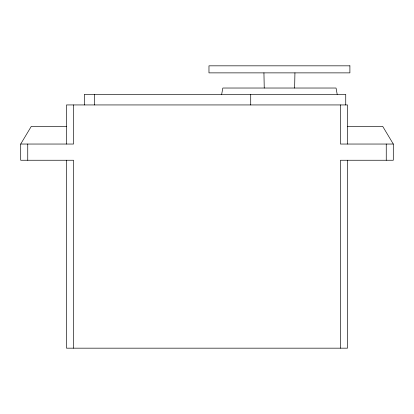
<?xml version="1.0" encoding="UTF-8"?>
<svg xmlns="http://www.w3.org/2000/svg" width="414" height="414" viewBox="0 0 414 414"><rect width="100%" height="100%" fill="white"/><g stroke="black" fill="none" stroke-linecap="round" stroke-linejoin="round"><path stroke-width="0.62" d="M294.628 88.027L294.934 72.874M221.671 94.366L222.825 88.027L336.044 88.027L337.198 94.366M73.547 348.169L73.547 160.249L20.7 160.249L20.7 144.041L31.267 126.425L66.499 126.425M347.501 126.425L382.733 126.425L393.3 144.041L393.3 160.249L340.453 160.249L340.453 348.169M20.7 144.041L73.547 144.041L73.547 104.939M393.3 144.041L340.453 144.041L340.453 104.939M263.935 72.874L264.241 88.027M386.252 144.041L386.252 160.249M347.501 144.041L347.501 104.939L66.499 104.939L66.499 144.041M347.501 160.249L347.501 348.169L66.499 348.169L66.499 160.249M345.737 104.939L345.737 94.366L84.332 94.366L84.332 104.939M250.718 94.366L250.718 104.939M94.687 94.366L94.687 104.939M27.748 144.041L27.748 160.249M349.897 65.831L208.972 65.831L208.972 72.874L349.897 72.874L349.897 65.831"/></g></svg>
